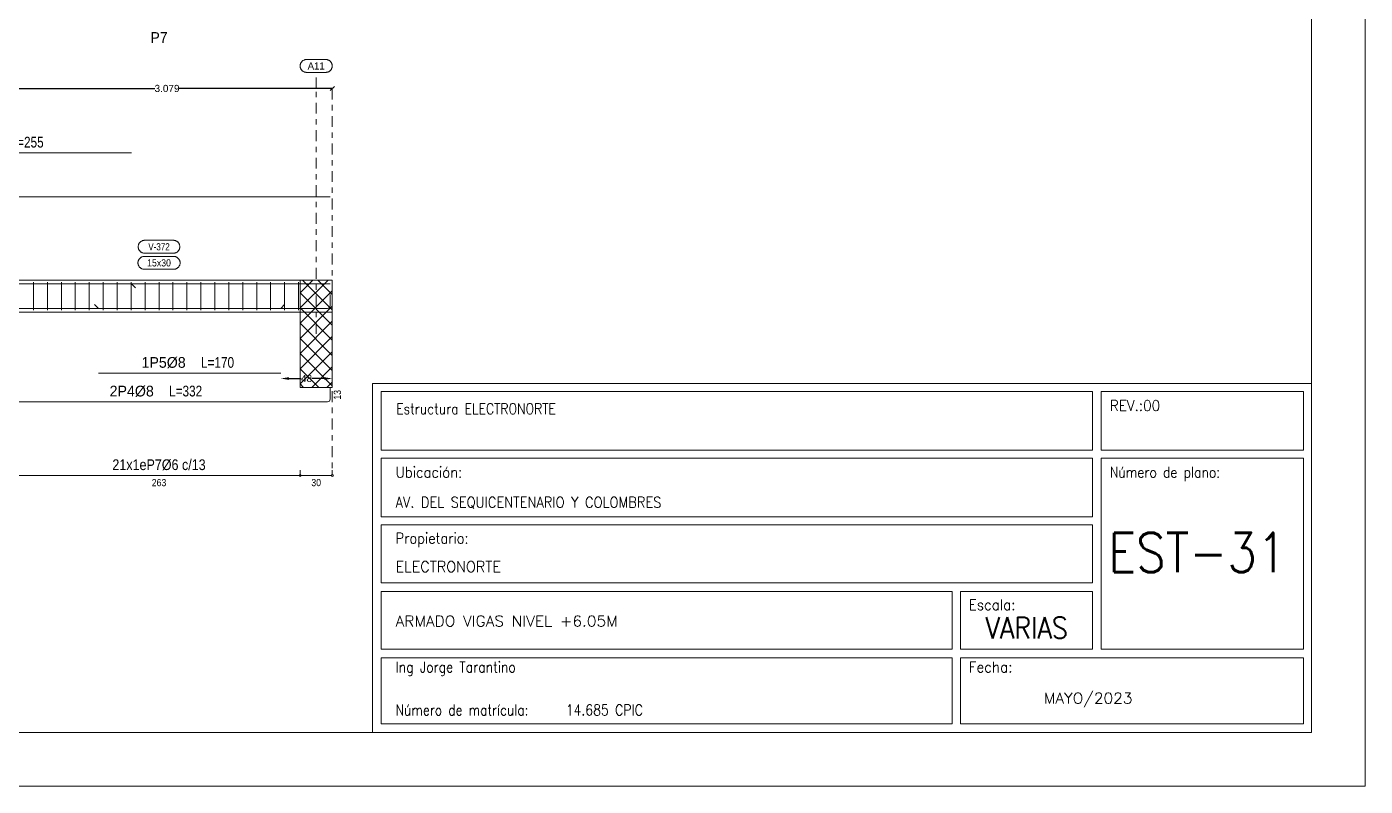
# Model space of a CAD drawing. Header units: millimetres. Extents: x 3 to 479, y -191 to 120.
# Drawn here: x 134.79 to 159.73, y -31.85 to -17.7 of the extents above; entities that cross this region are included whole.
import ezdxf
from ezdxf.enums import TextEntityAlignment as Align

# ---------------------------------------------------------------- set-up
doc = ezdxf.new("R2010")
doc.units = ezdxf.units.MM
doc.linetypes.add('CYPE_RAYAPUNTO', pattern=[0.4125, 0.2025, -0.105, 0, -0.105])
for name, color, linetype, lineweight in [('ALZ_ARM_LONG_ARM_TEXTOS', 3, 'Continuous', 9), ('ALZ_ARM_LONG_TXT_LONG', 3, 'Continuous', 9), ('ALZ_ARM_TRANS_TXT_EST', 3, 'Continuous', 9), ('ALZ_CONT_NUDOS', 122, 'Continuous', 9), ('ALZ_CONT_VIG_HORMIGON', 2, 'Continuous', 9), ('ALZ_COT_COT_ANCLAJES', 3, 'Continuous', 0), ('ALZ_COT_COT_ARM', 3, 'Continuous', 0), ('ALZ_COT_COT_EST', 3, 'Continuous', 0), ('ALZ_COT_COT_LIN_APOYOS', 2, 'CYPE_RAYAPUNTO', 0), ('ALZ_COT_LONGITUD_PROYECTADA', 122, 'Continuous', 0), ('ALZ_COT_TEXTOS_ESTRIBOS', 122, 'Continuous', 0), ('ALZ_REF_COT_LIN_AUX_COTA', 2, 'CYPE_RAYAPUNTO', 9), ('ALZ_REF_REF_NOMBRE', 3, 'Continuous', 9), ('ALZ_REF_REF_REFERENCIA', 3, 'Continuous', 9), ('ALZ_REF_TEXTO_REF_NOMBRE', 3, 'Continuous', 9), ('ALZ_REF_TEXTO_REF_REFERENCIA', 3, 'Continuous', 9), ('ARM_LONGITUDINAL_Ø20', 30, 'Continuous', 9), ('ARM_LONGITUDINAL_Ø8', 32, 'Continuous', 9), ('ARM_TRANSVERSAL_Ø6', 151, 'Continuous', 9), ('CYPE', 7, 'Continuous', 0), ('RECUAD_LIMITES', 2, 'Continuous', 0), ('RECUAD_MARCO', 1, 'Continuous', 20), ('SEC_REF_TXT_POSICIONES_ARM_ESTRIBOS', 1, 'Continuous', 9)]:
    doc.layers.add(name, color=color, linetype=linetype, lineweight=lineweight)
doc.styles.add('CYPETXT', font='romans__.ttf', dxfattribs={"height": 0.2})
doc.styles.add('CYPETXT_0.2_romans', font='arial.ttf', dxfattribs={"height": 0.133333})
doc.styles.add('CYPETXT_romans', font='arial.ttf', dxfattribs={"height": 0.2})
doc.dimstyles.new('cype_arrow', dxfattribs={"dimtxt": 0.18, "dimasz": 0.15, "dimexe": 0.05, "dimexo": 0.05, "dimgap": 0, "dimtad": 0, "dimdec": 4, "dimzin": 0, "dimdsep": 46, "dimtxsty": 'CYPETXT_0.2_romans', "dimcen": 0.09, "dimadec": 0, "dimazin": 0, "dimtfac": 1, "dimtdec": 4, "dimtofl": 0, "dimtmove": 2, "dimatfit": 3, "dimfxl": 1, "dimtolj": 1, "dimtzin": 0, "dimarcsym": 0})
doc.dimstyles.new('cype_oblique', dxfattribs={"dimtxt": 0.18, "dimasz": 0.18, "dimexe": 0.05, "dimexo": 0.05, "dimgap": 0, "dimtad": 0, "dimdec": 4, "dimzin": 0, "dimdsep": 46, "dimtxsty": 'CYPETXT_0.2_romans', "dimblk": 'OBLIQUE', "dimtsz": 0.04, "dimcen": 0.09, "dimadec": 0, "dimazin": 0, "dimtfac": 1, "dimtdec": 4, "dimtofl": 0, "dimtmove": 2, "dimatfit": 3, "dimfxl": 1, "dimtolj": 1, "dimtzin": 0, "dimarcsym": 0})

# ---------------------------------------------------------------- blocks, each defined once
blk = doc.blocks.new('*D968')
at = {"layer": 'ALZ_COT_LONGITUD_PROYECTADA', "color": 0, "lineweight": -2, "transparency": 16777216}
for p, q in [((134.282, -18.891), (134.362, -18.811)), ((134.322, -18.851), (137.176, -18.851)), ((140.481, -18.851), (137.626, -18.851)), ((140.441, -18.891), (140.521, -18.811))]:
    blk.add_line(p, q, dxfattribs=at)
at = {"layer": 'Defpoints', "color": 0, "transparency": 16777216}
for p in [(134.322, -18.851), (134.322, -18.851), (140.481, -18.851)]:
    blk.add_point(p, dxfattribs=at)
at = {"layer": 'ALZ_COT_LONGITUD_PROYECTADA', "color": 0, "transparency": 16777216, "insert": (137.401, -18.851), "char_height": 0.1333, "attachment_point": 5, "style": 'CYPETXT_0.2_romans'}
blk.add_mtext('\\A1;3.079', dxfattribs=at)
blk = doc.blocks.new('_OBLIQUE')
at = {"color": 0, "linetype": 'ByBlock', "lineweight": -2}
blk.add_line((-0.5, -0.5), (0.5, 0.5), dxfattribs=at)
blk = doc.blocks.new('*D970')
at = {"layer": 'ALZ_COT_COT_ARM', "color": 0, "lineweight": -2, "transparency": 16777216}
for p, q in [((139.672, -24.254), (139.903, -24.254)), ((140.331, -24.254), (140.1, -24.254))]:
    blk.add_line(p, q, dxfattribs=at)
at = {"layer": 'ALZ_COT_COT_ARM', "color": 0, "transparency": 16777216}
for points in [[(139.672, -24.229), (139.672, -24.279), (139.522, -24.254)], [(140.331, -24.229), (140.331, -24.279), (140.481, -24.254)]]:
    blk.add_solid(points, dxfattribs=at)
at = {"layer": 'Defpoints', "color": 0, "transparency": 16777216}
for p in [(139.522, -24.254), (140.481, -24.254), (140.481, -24.254)]:
    blk.add_point(p, dxfattribs=at)
at = {"layer": 'ALZ_COT_COT_ARM', "color": 0, "transparency": 16777216, "insert": (140.001, -24.254), "char_height": 0.1333, "attachment_point": 5, "style": 'CYPETXT_0.2_romans'}
blk.add_mtext('\\A1;48', dxfattribs=at)

msp = doc.modelspace()

# ---------------------------------------------------------------- linework, layer by layer
at = {"layer": 'ALZ_CONT_NUDOS', "lineweight": 0}
for p, q in [((139.88067, -22.93976), (140.40128, -22.41916)), ((139.88067, -22.65692), (140.11844, -22.41916)), ((140.48067, -22.97408), (139.92575, -22.41916)), ((140.48067, -22.69124), (140.2086, -22.41916)), ((139.88067, -23.22261), (140.48067, -22.62261)), ((140.48067, -23.25692), (139.88067, -22.65692)), ((139.88067, -23.50545), (140.48067, -22.90545)), ((140.48067, -23.53976), (139.88067, -22.93976)), ((139.88067, -23.78829), (140.48067, -23.18829)), ((140.48067, -23.82261), (139.88067, -23.22261)), ((139.88067, -24.07113), (140.48067, -23.47113)), ((140.48067, -24.10545), (139.88067, -23.50545)), ((139.88067, -24.35398), (140.48067, -23.75398)), ((140.48067, -24.38829), (139.88067, -23.78829)), ((140.2287, -24.41916), (139.88067, -24.07113)), ((140.09834, -24.41916), (140.48067, -24.03682)), ((139.94585, -24.41916), (139.88067, -24.35398)), ((140.38118, -24.41916), (140.48067, -24.31966))]:
    msp.add_line(p, q, dxfattribs=at)
at = {"layer": 'ALZ_CONT_NUDOS'}
msp.add_line((140.48067, -22.41916), (140.48067, -23.01916), dxfattribs=at)
for points in [[(139.88067, -22.41916), (140.48067, -22.41916)], [(139.88067, -23.01916), (140.48067, -23.01916)]]:
    msp.add_lwpolyline(points, dxfattribs=at)
at = {"layer": 'ALZ_CONT_NUDOS', "lineweight": 0}
msp.add_lwpolyline([(139.88067, -22.41916), (139.88067, -24.41916), (140.48067, -24.41916), (140.48067, -22.41916), (139.88067, -22.41916)], close=True, dxfattribs=at)
at = {"layer": 'ALZ_CONT_VIG_HORMIGON'}
for p, q in [((134.6221, -22.41916), (139.88067, -22.41916)), ((134.6221, -23.01916), (139.88067, -23.01916))]:
    msp.add_line(p, q, dxfattribs=at)
at = {"layer": 'ALZ_COT_COT_EST'}
msp.add_line((139.88067, -26.05915), (139.88067, -25.95915), dxfattribs=at)
for points in [[(134.6221, -26.05915), (139.88067, -26.05915), (139.88067, -25.95915)], [(139.88067, -26.05915), (140.48067, -26.05915), (140.48067, -25.95915)]]:
    msp.add_lwpolyline(points, dxfattribs=at)
for centre in [(139.88067, -26.05915), (139.88067, -26.05915), (140.48067, -26.05915)]:
    msp.add_circle(centre, 0.02, dxfattribs=at)
at = {"layer": 'ALZ_COT_COT_LIN_APOYOS'}
msp.add_line((140.48067, -18.85115), (140.48067, -26.05915), dxfattribs=at)
at = {"layer": 'ALZ_REF_COT_LIN_AUX_COTA'}
for p, q in [((140.18067, -18.85115), (140.18067, -18.55115)), ((140.18067, -23.41916), (140.18067, -18.85115))]:
    msp.add_line(p, q, dxfattribs=at)
at = {"layer": 'ALZ_REF_REF_NOMBRE'}
for points in [[(137.51938, -21.67916), (137.5274, -21.67943), (137.53538, -21.68023), (137.54329, -21.68156), (137.55109, -21.68342), (137.55875, -21.6858), (137.56623, -21.68868), (137.57351, -21.69206), (137.58054, -21.69591), (137.5873, -21.70022), (137.59375, -21.70498), (137.59988, -21.71016), (137.60564, -21.71573), (137.61102, -21.72168), (137.61599, -21.72798), (137.62053, -21.73459), (137.62462, -21.74149), (137.62824, -21.74865), (137.63137, -21.75603), (137.634, -21.7636), (137.63612, -21.77134), (137.63771, -21.7792), (137.63878, -21.78715), (137.63932, -21.79515), (137.63932, -21.80317), (137.63878, -21.81117), (137.63771, -21.81912), (137.63612, -21.82698), (137.634, -21.83471), (137.63137, -21.84229), (137.62824, -21.84967), (137.62462, -21.85683), (137.62053, -21.86373), (137.61599, -21.87034), (137.61102, -21.87663), (137.60564, -21.88258), (137.59988, -21.88816), (137.59375, -21.89333), (137.5873, -21.89809), (137.58054, -21.90241), (137.57351, -21.90626), (137.56623, -21.90964), (137.55875, -21.91252), (137.55109, -21.91489), (137.54329, -21.91675), (137.53538, -21.91809), (137.5274, -21.91889), (137.51938, -21.91916), (136.98338, -21.91916), (136.97537, -21.91889), (136.96739, -21.91809), (136.95948, -21.91675), (136.95168, -21.91489), (136.94402, -21.91252), (136.93654, -21.90964), (136.92926, -21.90626), (136.92223, -21.90241), (136.91547, -21.89809), (136.90901, -21.89333), (136.90289, -21.88816), (136.89713, -21.88258), (136.89175, -21.87663), (136.88678, -21.87034), (136.88224, -21.86373), (136.87815, -21.85683), (136.87453, -21.84967), (136.8714, -21.84229), (136.86877, -21.83471), (136.86665, -21.82698), (136.86506, -21.81912), (136.86399, -21.81117), (136.86345, -21.80317), (136.86345, -21.79515), (136.86399, -21.78715), (136.86506, -21.7792), (136.86665, -21.77134), (136.86877, -21.7636), (136.8714, -21.75603), (136.87453, -21.74865), (136.87815, -21.74149), (136.88224, -21.73459), (136.88678, -21.72798), (136.89175, -21.72168), (136.89713, -21.71573), (136.90289, -21.71016), (136.90901, -21.70498), (136.91547, -21.70022), (136.92223, -21.69591), (136.92926, -21.69206), (136.93654, -21.68868), (136.94402, -21.6858), (136.95168, -21.68342), (136.95948, -21.68156), (136.96739, -21.68023), (136.97537, -21.67943), (136.98338, -21.67916), (137.51938, -21.67916)], [(137.52438, -21.97916), (137.5324, -21.97943), (137.54038, -21.98023), (137.54829, -21.98156), (137.55609, -21.98342), (137.56375, -21.9858), (137.57123, -21.98868), (137.57851, -21.99206), (137.58554, -21.99591), (137.5923, -22.00022), (137.59875, -22.00498), (137.60488, -22.01016), (137.61064, -22.01573), (137.61602, -22.02168), (137.62099, -22.02798), (137.62553, -22.03459), (137.62962, -22.04149), (137.63324, -22.04865), (137.63637, -22.05603), (137.639, -22.0636), (137.64112, -22.07134), (137.64271, -22.0792), (137.64378, -22.08715), (137.64432, -22.09515), (137.64432, -22.10317), (137.64378, -22.11117), (137.64271, -22.11912), (137.64112, -22.12698), (137.639, -22.13471), (137.63637, -22.14229), (137.63324, -22.14967), (137.62962, -22.15683), (137.62553, -22.16373), (137.62099, -22.17034), (137.61602, -22.17663), (137.61064, -22.18258), (137.60488, -22.18816), (137.59875, -22.19333), (137.5923, -22.19809), (137.58554, -22.20241), (137.57851, -22.20626), (137.57123, -22.20964), (137.56375, -22.21252), (137.55609, -22.21489), (137.54829, -22.21675), (137.54038, -22.21809), (137.5324, -22.21889), (137.52438, -22.21916), (136.97838, -22.21916), (136.97037, -22.21889), (136.96239, -22.21809), (136.95448, -22.21675), (136.94668, -22.21489), (136.93902, -22.21252), (136.93154, -22.20964), (136.92426, -22.20626), (136.91723, -22.20241), (136.91047, -22.19809), (136.90401, -22.19333), (136.89789, -22.18816), (136.89213, -22.18258), (136.88675, -22.17663), (136.88178, -22.17034), (136.87724, -22.16373), (136.87315, -22.15683), (136.86953, -22.14967), (136.8664, -22.14229), (136.86377, -22.13471), (136.86165, -22.12698), (136.86006, -22.11912), (136.85899, -22.11117), (136.85845, -22.10317), (136.85845, -22.09515), (136.85899, -22.08715), (136.86006, -22.0792), (136.86165, -22.07134), (136.86377, -22.0636), (136.8664, -22.05603), (136.86953, -22.04865), (136.87315, -22.04149), (136.87724, -22.03459), (136.88178, -22.02798), (136.88675, -22.02168), (136.89213, -22.01573), (136.89789, -22.01016), (136.90401, -22.00498), (136.91047, -22.00022), (136.91723, -21.99591), (136.92426, -21.99206), (136.93154, -21.98868), (136.93902, -21.9858), (136.94668, -21.98342), (136.95448, -21.98156), (136.96239, -21.98023), (136.97037, -21.97943), (136.97838, -21.97916), (137.52438, -21.97916)]]:
    msp.add_lwpolyline(points, close=True, dxfattribs=at)
at = {"layer": 'ALZ_REF_REF_REFERENCIA'}
msp.add_lwpolyline([(140.35967, -18.31115), (140.36769, -18.31142), (140.37567, -18.31222), (140.38358, -18.31355), (140.39138, -18.31541), (140.39904, -18.31779), (140.40652, -18.32067), (140.4138, -18.32405), (140.42083, -18.3279), (140.42759, -18.33222), (140.43404, -18.33697), (140.44017, -18.34215), (140.44593, -18.34773), (140.45131, -18.35367), (140.45628, -18.35997), (140.46082, -18.36658), (140.46491, -18.37348), (140.46853, -18.38064), (140.47166, -18.38802), (140.47429, -18.3956), (140.47641, -18.40333), (140.478, -18.41119), (140.47907, -18.41914), (140.47961, -18.42714), (140.47961, -18.43516), (140.47907, -18.44316), (140.478, -18.45111), (140.47641, -18.45897), (140.47429, -18.4667), (140.47166, -18.47428), (140.46853, -18.48166), (140.46491, -18.48882), (140.46082, -18.49572), (140.45628, -18.50233), (140.45131, -18.50862), (140.44593, -18.51457), (140.44017, -18.52015), (140.43404, -18.52532), (140.42759, -18.53008), (140.42083, -18.5344), (140.4138, -18.53825), (140.40652, -18.54163), (140.39904, -18.54451), (140.39138, -18.54688), (140.38358, -18.54874), (140.37567, -18.55008), (140.36769, -18.55088), (140.35967, -18.55115), (140.00167, -18.55115), (139.99366, -18.55088), (139.98568, -18.55008), (139.97777, -18.54874), (139.96997, -18.54688), (139.96231, -18.54451), (139.95483, -18.54163), (139.94755, -18.53825), (139.94052, -18.5344), (139.93376, -18.53008), (139.9273, -18.52532), (139.92118, -18.52015), (139.91542, -18.51457), (139.91004, -18.50862), (139.90507, -18.50233), (139.90053, -18.49572), (139.89644, -18.48882), (139.89282, -18.48166), (139.88969, -18.47428), (139.88706, -18.4667), (139.88494, -18.45897), (139.88335, -18.45111), (139.88228, -18.44316), (139.88174, -18.43516), (139.88174, -18.42714), (139.88228, -18.41914), (139.88335, -18.41119), (139.88494, -18.40333), (139.88706, -18.3956), (139.88969, -18.38802), (139.89282, -18.38064), (139.89644, -18.37348), (139.90053, -18.36658), (139.90507, -18.35997), (139.91004, -18.35367), (139.91542, -18.34773), (139.92118, -18.34215), (139.9273, -18.33697), (139.93376, -18.33222), (139.94052, -18.3279), (139.94755, -18.32405), (139.95483, -18.32067), (139.96231, -18.31779), (139.96997, -18.31541), (139.97777, -18.31355), (139.98568, -18.31222), (139.99366, -18.31142), (140.00167, -18.31115), (140.35967, -18.31115)], close=True, dxfattribs=at)
at = {"layer": 'ARM_LONGITUDINAL_Ø20'}
msp.add_line((136.7396, -22.49116), (136.81031, -22.56187), dxfattribs=at)
for points in [[(131.6396, -20.05115), (136.7396, -20.05115)], [(131.6396, -22.49116), (136.7396, -22.49116)]]:
    msp.add_lwpolyline(points, dxfattribs=at)
at = {"layer": 'ARM_LONGITUDINAL_Ø8'}
for p, q in [((136.1221, -22.94716), (136.05138, -22.87645)), ((139.5221, -22.94716), (139.59281, -22.87645))]:
    msp.add_line(p, q, dxfattribs=at)
for points in [[(140.44067, -20.87102), (125.6301, -20.87102), (125.61173, -20.87468), (125.59615, -20.88508), (125.58575, -20.90065), (125.5821, -20.91902), (125.5821, -21.13102)], [(140.44067, -22.49116), (125.6301, -22.49116), (125.61173, -22.49481), (125.59615, -22.50522), (125.58575, -22.52079), (125.5821, -22.53916), (125.5821, -22.75116)], [(140.44067, -22.68716), (140.44067, -22.89916), (140.43702, -22.91753), (140.42662, -22.9331), (140.41104, -22.9435), (140.39267, -22.94716), (134.0621, -22.94716)], [(136.1221, -22.94716), (139.5221, -22.94716)], [(136.1221, -24.15383), (139.5221, -24.15383)], [(140.44067, -24.42771), (140.44067, -24.63971), (140.43702, -24.65808), (140.42662, -24.67365), (140.41104, -24.68406), (140.39267, -24.68771), (134.0621, -24.68771)]]:
    msp.add_lwpolyline(points, dxfattribs=at)
at = {"layer": 'ARM_TRANSVERSAL_Ø6'}
for p, q in [((134.91138, -22.45916), (134.91138, -22.97916)), ((135.17138, -22.45916), (135.17138, -22.97916)), ((135.43138, -22.45916), (135.43138, -22.97916)), ((135.69138, -22.45916), (135.69138, -22.97916)), ((135.95138, -22.45916), (135.95138, -22.97916)), ((136.21138, -22.45916), (136.21138, -22.97916)), ((136.47138, -22.45916), (136.47138, -22.97916)), ((136.73138, -22.45916), (136.73138, -22.97916)), ((136.99138, -22.45916), (136.99138, -22.97916)), ((137.25138, -22.45916), (137.25138, -22.97916)), ((137.51138, -22.45916), (137.51138, -22.97916)), ((137.77138, -22.45916), (137.77138, -22.97916)), ((138.03138, -22.45916), (138.03138, -22.97916)), ((138.29138, -22.45916), (138.29138, -22.97916)), ((138.55138, -22.45916), (138.55138, -22.97916)), ((138.81138, -22.45916), (138.81138, -22.97916)), ((139.07138, -22.45916), (139.07138, -22.97916)), ((139.33138, -22.45916), (139.33138, -22.97916)), ((139.59138, -22.45916), (139.59138, -22.97916)), ((139.85138, -22.45916), (139.85138, -22.97916))]:
    msp.add_line(p, q, dxfattribs=at)
at = {"layer": 'CYPE', "color": 1}
for points in [[(141.23093, -30.84816), (158.73093, -30.84816), (158.73093, -24.34816), (141.23093, -24.34816), (141.23093, -30.84816)], [(141.39093, -25.58816), (154.65093, -25.58816), (154.65093, -24.49816), (141.39093, -24.49816), (141.39093, -25.58816)], [(154.81093, -25.58816), (158.58093, -25.58816), (158.58093, -24.49816), (154.81093, -24.49816), (154.81093, -25.58816)], [(141.39093, -26.82816), (154.65093, -26.82816), (154.65093, -25.73816), (141.39093, -25.73816), (141.39093, -26.82816)], [(154.81093, -29.29816), (158.58093, -29.29816), (158.58093, -25.73816), (154.81093, -25.73816), (154.81093, -29.29816)], [(141.39093, -28.05816), (154.65093, -28.05816), (154.65093, -26.97816), (141.39093, -26.97816), (141.39093, -28.05816)], [(141.39093, -29.29816), (152.03093, -29.29816), (152.03093, -28.21816), (141.39093, -28.21816), (141.39093, -29.29816)], [(152.19093, -29.29816), (154.65093, -29.29816), (154.65093, -28.21816), (152.19093, -28.21816), (152.19093, -29.29816)], [(141.39093, -30.68816), (152.03093, -30.68816), (152.03093, -29.45816), (141.39093, -29.45816), (141.39093, -30.68816)], [(152.19093, -30.68816), (158.58093, -30.68816), (158.58093, -29.45816), (152.19093, -29.45816), (152.19093, -30.68816)]]:
    msp.add_lwpolyline(points, close=True, dxfattribs=at)
at = {"layer": 'RECUAD_LIMITES'}
msp.add_lwpolyline([(100.33093, -31.84816), (159.73093, -31.84816), (159.73093, 10.15184), (100.33093, 10.15184), (100.33093, -31.84816)], close=True, dxfattribs=at)
at = {"layer": 'RECUAD_MARCO'}
msp.add_lwpolyline([(102.83093, -30.84816), (158.73093, -30.84816), (158.73093, 9.15184), (102.83093, 9.15184), (102.83093, -30.84816)], close=True, dxfattribs=at)

# ---------------------------------------------------------------- texts
at = {"layer": 'ALZ_ARM_LONG_ARM_TEXTOS', "style": 'CYPETXT_romans', "width": 0.947337}
for s, p in [('1P5%%c8', (137.3371, -24.05383)), ('2P4%%c8', (136.74238, -24.58771))]:
    msp.add_text(s, height=0.2, dxfattribs=at).set_placement(p, align=Align.CENTER)
at = {"layer": 'ALZ_ARM_LONG_TXT_LONG', "style": 'CYPETXT_romans', "width": 0.785606}
for s, p in [(' L=255', (134.7631, -19.95115)), (' L=170', (138.3116, -24.05383)), (' L=332', (137.71688, -24.58771))]:
    msp.add_text(s, height=0.2, dxfattribs=at).set_placement(p, align=Align.CENTER)
at = {"layer": 'ALZ_ARM_TRANS_TXT_EST', "style": 'CYPETXT_romans', "width": 0.835132}
msp.add_text('21x1eP7%%c6 c/13', height=0.2, dxfattribs=at).set_placement((137.25138, -25.95915), align=Align.CENTER)
at = {"layer": 'ALZ_COT_COT_ANCLAJES', "style": 'CYPETXT_romans', "width": 0.872274}
msp.add_text('13', height=0.133333, rotation=90, dxfattribs=at).set_placement((140.50734, -24.55771), align=Align.TOP_CENTER)
at = {"layer": 'ALZ_COT_TEXTOS_ESTRIBOS', "style": 'CYPETXT_romans', "width": 0.872274}
for s, p in [('263', (137.25138, -26.12581)), ('30', (140.18067, -26.12581))]:
    msp.add_text(s, height=0.133333, dxfattribs=at).set_placement(p, align=Align.TOP_CENTER)
at = {"layer": 'ALZ_REF_TEXTO_REF_NOMBRE', "style": 'CYPETXT_romans'}
for s, width, p in [('V-372', 0.803518, (137.25138, -21.79916)), ('15x30', 0.876123, (137.25138, -22.09916))]:
    msp.add_text(s, height=0.133333, dxfattribs=dict(at, width=width)).set_placement(p, align=Align.MIDDLE_CENTER)
at = {"layer": 'ALZ_REF_TEXTO_REF_REFERENCIA', "style": 'CYPETXT_romans', "width": 0.960644}
msp.add_text('A11', height=0.133333, dxfattribs=at).set_placement((140.18067, -18.43115), align=Align.MIDDLE_CENTER)
at = {"layer": 'CYPE', "color": 4, "style": 'CYPETXT'}
for s, width, p in [('REV.:00', 0.927655, (154.97093, -24.85816)), ('Ubicación:', 0.90604, (141.66093, -26.09816)), ('Número de plano:', 0.844847, (154.97093, -26.09816)), ('Propietario:', 0.885908, (141.66093, -27.32816)), ('Escala:', 0.925891, (152.34093, -28.56816)), ('Fecha:', 0.933698, (152.34093, -29.72816)), ('Número de matrícula:', 0.83516, (141.66093, -30.52816))]:
    msp.add_text(s, height=0.2, dxfattribs=dict(at, width=width)).set_placement(p)
at = {"layer": 'CYPE', "color": 5, "style": 'CYPETXT'}
for s, width, p in [('Estructura ELECTRONORTE', 0.842437, (141.67093, -24.91816)), ('AV. DEL SEQUICENTENARIO Y COLOMBRES', 0.887423, (141.66093, -26.65816)), ('ELECTRONORTE', 0.974409, (141.66093, -27.85816)), ('ARMADO VIGAS NIVEL +6.05M', 1.047361, (141.66093, -28.87253)), ('Ing Jorge Tarantino', 0.851105, (141.66093, -29.72816)), ('MAYO/2023', 1.047361, (153.74093, -30.30816)), ('14.685 CPIC', 0.851936, (144.83093, -30.52816))]:
    msp.add_text(s, height=0.2, dxfattribs=dict(at, width=width)).set_placement(p)
for s, height, width, p in [('EST-31', 0.733333, 0.872274, (156.60093, -27.86149)), ('VARIAS', 0.4, 0.869965, (153.42093, -29.09816))]:
    msp.add_text(s, height=height, dxfattribs=dict(at, width=width)).set_placement(p, align=Align.CENTER)
at = {"layer": 'SEC_REF_TXT_POSICIONES_ARM_ESTRIBOS', "style": 'CYPETXT_romans', "width": 0.935124}
msp.add_text('P7', height=0.2, dxfattribs=at).set_placement((137.25138, -17.9007), align=Align.MIDDLE_CENTER)

# ---------------------------------------------------------------- dimensions: what is measured, and where the dimension line sits
at = {"layer": 'ALZ_COT_COT_ARM'}
dim = msp.add_aligned_dim(p1=(139.5221, -24.25383), p2=(140.48067, -24.25383), distance=0, text='48', dimstyle='cype_arrow', override={"dimexe": 0, "dimexo": 0}, dxfattribs=at)
dim.commit()
dim.dimension.update_dxf_attribs({"geometry": '*D970', "text_midpoint": (140.00138, -24.25383)})
at = {"layer": 'ALZ_COT_LONGITUD_PROYECTADA'}
dim = msp.add_aligned_dim(p1=(140.48067, -18.85115), p2=(134.3221, -18.85115), distance=0, text='3.079', dimstyle='cype_oblique', override={"dimexe": 0, "dimexo": 0}, dxfattribs=at)
dim.commit()
dim.dimension.update_dxf_attribs({"geometry": '*D968', "text_midpoint": (137.40138, -18.85115)})

doc.saveas('drawing.dxf')
